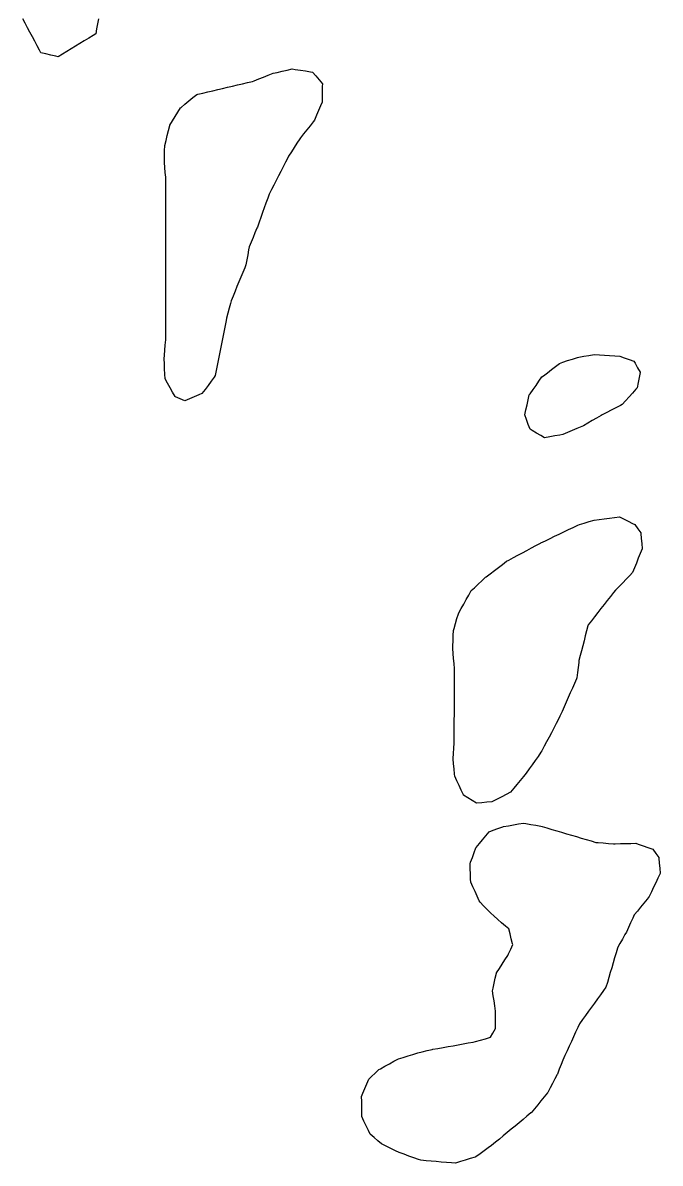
# Model space of a CAD drawing. Header units: millimetres. Extents: x 0 to 2762, y 6 to 2482.
# Drawn here: x 677.5 to 802.1, y 480.8 to 703.8 of the extents above; entities that cross this region are included whole.
import ezdxf

# ---------------------------------------------------------------- set-up
doc = ezdxf.new("R2010")
doc.units = ezdxf.units.MM
for name, color, linetype in [('ALL_HOLES', 1, 'Continuous'), ('ALL_ISLANDS', 7, 'Continuous'), ('OUTLINE_ISLAND_01', 7, 'Continuous'), ('OUTLINE_ISLAND_01_HOLE_14', 1, 'Continuous'), ('OUTLINE_ISLAND_01_HOLE_16', 1, 'Continuous'), ('OUTLINE_ISLAND_01_HOLE_18', 1, 'Continuous'), ('OUTLINE_ISLAND_01_HOLE_22', 1, 'Continuous')]:
    doc.layers.add(name, color=color, linetype=linetype)

msp = doc.modelspace()

# ---------------------------------------------------------------- linework, layer by layer
at = {"layer": 'ALL_HOLES'}
for points in [[(734.19, 694.2135), (734.8206, 693.4374), (735.4512, 692.6613), (736.0818, 691.8851), (736.0754, 691.348), (736.0635, 690.348), (736.0516, 689.3481), (736.0398, 688.3482), (735.7255, 687.5925), (735.3416, 686.6691), (734.9577, 685.7457), (734.5737, 684.8224), (734.3001, 684.4805), (733.6751, 683.6998), (733.0502, 682.9192), (732.4252, 682.1385), (731.8003, 681.3578), (731.6623, 681.1438), (731.1204, 680.3033), (730.5785, 679.4628), (730.0366, 678.6224), (729.4947, 677.7819), (729.3286, 677.4563), (728.8742, 676.5656), (728.4197, 675.6748), (727.9653, 674.784), (727.5108, 673.8933), (727.0564, 673.0025), (726.6019, 672.1117), (726.1475, 671.2209), (725.693, 670.3302), (725.406, 669.5331), (725.0673, 668.5922), (724.7285, 667.6514), (724.3898, 666.7105), (724.051, 665.7696), (723.7123, 664.8287), (723.3735, 663.8879), (723.2949, 663.6991), (722.9104, 662.776), (722.5258, 661.8529), (722.1413, 660.9298), (721.7568, 660.0067), (721.6606, 659.4424), (721.4926, 658.4566), (721.3246, 657.4709), (721.1566, 656.4851), (720.9292, 655.9365), (720.5461, 655.0128), (720.163, 654.0891), (719.78, 653.1654), (719.3969, 652.2417), (719.0138, 651.3179), (718.6308, 650.3942), (718.2477, 649.4705), (718.1172, 648.9639), (717.8676, 647.9955), (717.6181, 647.0272), (717.3685, 646.0588), (717.2862, 645.6412), (717.0929, 644.6601), (716.8996, 643.6789), (716.7063, 642.6978), (716.513, 641.7167), (716.3197, 640.7355), (716.1264, 639.7544), (715.933, 638.7732), (715.7397, 637.7921), (715.5464, 636.811), (715.3531, 635.8298), (715.1598, 634.8487), (714.9287, 634.5364), (714.3338, 633.7325), (713.7389, 632.9287), (713.1441, 632.1249), (712.5492, 631.3211), (711.9308, 631.0582), (711.0105, 630.667), (710.0902, 630.2758), (709.1699, 629.8847), (708.2601, 630.2806), (707.3432, 630.6796), (707.3166, 630.726), (706.8197, 631.5938), (706.3228, 632.4616), (705.8259, 633.3293), (705.3289, 634.1971), (705.2853, 635.1366), (705.2389, 636.1355), (705.1925, 637.1345), (705.1461, 638.1334), (705.2032, 638.8161), (705.2865, 639.8126), (705.3698, 640.8091), (705.4532, 641.8056), (705.4536, 642.6353), (705.454, 643.6353), (705.4544, 644.6353), (705.4549, 645.6353), (705.4553, 646.6353), (705.4558, 647.6353), (705.4562, 648.6353), (705.4567, 649.6353), (705.4571, 650.6353), (705.4576, 651.6353), (705.458, 652.6353), (705.4584, 653.6353), (705.4589, 654.6353), (705.4593, 655.6353), (705.4598, 656.6353), (705.4602, 657.6353), (705.4607, 658.6353), (705.4611, 659.6353), (705.4616, 660.6353), (705.462, 661.6353), (705.4624, 662.6353), (705.4629, 663.6353), (705.4633, 664.6353), (705.4638, 665.6353), (705.4642, 666.6353), (705.4647, 667.6353), (705.4651, 668.6353), (705.4656, 669.6353), (705.466, 670.6353), (705.4664, 671.6353), (705.4669, 672.6353), (705.4673, 673.6353), (705.3827, 674.5455), (705.2902, 675.5412), (705.1976, 676.5369), (705.2045, 676.8219), (705.2285, 677.8216), (705.2525, 678.8213), (705.2765, 679.821), (705.2873, 679.8645), (705.5287, 680.8349), (705.7701, 681.8053), (706.0116, 682.7757), (706.253, 683.7462), (706.2942, 683.8143), (706.812, 684.6698), (707.3298, 685.5253), (707.8476, 686.3808), (708.3654, 687.2363), (708.4498, 687.3052), (709.225, 687.9369), (710.0002, 688.5687), (710.7753, 689.2004), (711.5505, 689.8322), (711.7258, 689.8731), (712.6995, 690.1008), (713.6732, 690.3285), (714.647, 690.5562), (715.6207, 690.7839), (716.5944, 691.0116), (717.5682, 691.2393), (718.5419, 691.467), (719.5156, 691.6947), (720.4894, 691.9224), (721.4631, 692.1501), (722.4368, 692.3778), (722.7294, 692.4941), (723.6586, 692.8636), (724.5879, 693.233), (725.5171, 693.6025), (726.4464, 693.9719), (727.2276, 694.1482), (728.2031, 694.3683), (729.1786, 694.5884), (730.1541, 694.8085), (730.7979, 694.7136), (731.7873, 694.5677), (732.7766, 694.4219), (733.7659, 694.276)], [(776.686, 624.3386), (776.3532, 625.2816), (776.0204, 626.2246), (775.6875, 627.1676), (775.8953, 628.117), (776.1092, 629.0938), (776.323, 630.0707), (776.5368, 631.0476), (776.7104, 631.2949), (777.285, 632.1134), (777.8595, 632.9319), (778.4341, 633.7504), (779.0086, 634.5688), (779.2976, 634.7917), (780.0896, 635.4022), (780.8815, 636.0128), (781.6735, 636.6234), (782.4654, 637.234), (783.0935, 637.4441), (784.0419, 637.7614), (784.9902, 638.0787), (785.9385, 638.3959), (786.2406, 638.4482), (787.226, 638.6186), (788.2114, 638.7891), (789.1967, 638.9595), (789.2561, 638.9556), (790.2539, 638.8887), (791.2517, 638.8218), (792.2494, 638.7549), (793.2472, 638.688), (794.2449, 638.6212), (795.1122, 638.3079), (796.0527, 637.9681), (796.9932, 637.6283), (797.22, 637.244), (797.7281, 636.3827), (798.2363, 635.5214), (798.2153, 635.4161), (798.0199, 634.4354), (797.8244, 633.4547), (797.629, 632.474), (797.3573, 632.1644), (796.6978, 631.4127), (796.0383, 630.6611), (795.3787, 629.9094), (794.7192, 629.1577), (794.3626, 628.9793), (793.4683, 628.5318), (792.574, 628.0843), (791.6797, 627.6369), (790.7854, 627.1894), (790.5627, 627.0557), (789.7053, 626.541), (788.8479, 626.0263), (787.9906, 625.5116), (787.1332, 624.9969), (786.7883, 624.8532), (785.8653, 624.4685), (784.9422, 624.0837), (784.0192, 623.699), (783.0962, 623.3143), (782.499, 623.2091), (781.5141, 623.0358), (780.5292, 622.8624), (779.5444, 622.689), (778.8286, 623.1021), (777.9625, 623.602), (777.0963, 624.1018)], [(797.1781, 605.6941), (797.7594, 604.8804), (798.3406, 604.0667), (798.35, 603.9569), (798.4352, 602.9605), (798.5204, 601.9642), (798.6057, 600.9678), (798.6013, 600.9568), (798.2312, 600.0278), (797.861, 599.0988), (797.4909, 598.1699), (797.1208, 597.2409), (796.7507, 596.3119), (796.1986, 595.7421), (795.5028, 595.024), (794.8069, 594.3058), (794.111, 593.5876), (793.4152, 592.8694), (793.0335, 592.3879), (792.4123, 591.6042), (791.7911, 590.8205), (791.1699, 590.0369), (790.5488, 589.2532), (789.9276, 588.4695), (789.3064, 587.6858), (788.6853, 586.9022), (788.0641, 586.1185), (787.9993, 585.8675), (787.7492, 584.8993), (787.4992, 583.9311), (787.2491, 582.9628), (786.9991, 581.9946), (786.749, 581.0264), (786.499, 580.0581), (786.2489, 579.0899), (786.2047, 578.7191), (786.0864, 577.7262), (785.9681, 576.7332), (785.8498, 575.7402), (785.765, 575.5479), (785.3619, 574.6327), (784.9588, 573.7176), (784.5557, 572.8024), (784.1526, 571.8873), (783.7496, 570.9721), (783.3465, 570.0569), (782.9434, 569.1418), (782.5403, 568.2266), (782.2429, 567.6549), (781.7814, 566.7677), (781.32, 565.8806), (780.8585, 564.9934), (780.3971, 564.1062), (779.9356, 563.2191), (779.4742, 562.3319), (779.0128, 561.4447), (778.8242, 561.1791), (778.2454, 560.3636), (777.6666, 559.5481), (777.0878, 558.7327), (776.509, 557.9172), (775.9302, 557.1017), (775.3903, 556.4391), (774.7586, 555.6638), (774.1269, 554.8886), (773.4953, 554.1134), (772.8636, 553.3381), (772.0361, 552.9022), (771.1514, 552.4361), (770.2666, 551.97), (769.3819, 551.5039), (769.2397, 551.4901), (768.2444, 551.3936), (767.2491, 551.297), (766.2538, 551.2004), (766.2489, 551.2034), (765.4008, 551.7333), (764.5527, 552.2632), (763.7047, 552.7931), (763.6766, 552.8528), (763.2515, 553.758), (762.8264, 554.6631), (762.4013, 555.5683), (761.9762, 556.4734), (761.9357, 556.9083), (761.8429, 557.904), (761.7502, 558.8996), (761.6574, 559.8953), (761.6599, 559.9399), (761.715, 560.9384), (761.7702, 561.9369), (761.8253, 562.9354), (761.8805, 563.9338), (761.8814, 564.4931), (761.8831, 565.4931), (761.8847, 566.4931), (761.8864, 567.4931), (761.8881, 568.4931), (761.8897, 569.4931), (761.8914, 570.4931), (761.8931, 571.4931), (761.8948, 572.4931), (761.8964, 573.4931), (761.8981, 574.4931), (761.8998, 575.4931), (761.9014, 576.4931), (761.9031, 577.4931), (761.9024, 577.5029), (761.8286, 578.5002), (761.7548, 579.4975), (761.681, 580.4948), (761.6072, 581.492), (761.6226, 581.9718), (761.6546, 582.9713), (761.6866, 583.9708), (761.7186, 584.9703), (761.8395, 585.3851), (762.1195, 586.3452), (762.3994, 587.3052), (762.6793, 588.2652), (762.7601, 588.411), (763.2449, 589.2856), (763.7297, 590.1602), (764.2145, 591.0349), (764.6993, 591.9095), (765.1841, 592.7841), (765.7982, 593.3497), (766.5337, 594.0272), (767.2693, 594.7046), (768.0048, 595.3821), (768.131, 595.4786), (768.9256, 596.0858), (769.7201, 596.693), (770.5146, 597.3002), (771.3092, 597.9074), (772.1037, 598.5146), (772.5601, 598.7594), (773.4414, 599.2319), (774.3227, 599.7045), (775.204, 600.177), (776.0853, 600.6496), (776.9666, 601.1221), (777.8479, 601.5947), (778.7292, 602.0672), (778.7998, 602.1013), (779.7005, 602.5357), (780.6012, 602.9702), (781.5019, 603.4047), (782.4025, 603.8392), (783.3032, 604.2736), (784.2039, 604.7081), (785.1046, 605.1426), (786.0053, 605.5771), (786.3335, 605.6801), (787.2876, 605.9796), (788.2417, 606.2792), (789.1957, 606.5787), (789.2232, 606.582), (790.2158, 606.7035), (791.2084, 606.8249), (792.201, 606.9463), (793.1936, 607.0677), (794.1862, 607.1892), (794.9578, 606.8036), (795.8523, 606.3566), (796.7468, 605.9096)], [(800.7055, 542.2021), (801.2867, 541.3883), (801.868, 540.5746), (801.8773, 540.4649), (801.9626, 539.4685), (802.0478, 538.4721), (802.133, 537.4758), (802.128, 537.4651), (801.7043, 536.5593), (801.2807, 535.6535), (800.857, 534.7476), (800.4334, 533.8418), (800.0097, 532.936), (799.5896, 532.4272), (798.9528, 531.6561), (798.316, 530.8851), (797.6792, 530.114), (797.0424, 529.343), (796.759, 528.7188), (796.3455, 527.8083), (795.932, 526.8978), (795.5185, 525.9873), (795.2525, 525.5114), (794.7644, 524.6385), (794.2764, 523.7657), (793.7884, 522.8929), (793.7801, 522.8645), (793.4982, 521.905), (793.2164, 520.9456), (792.9345, 519.9861), (792.6527, 519.0267), (792.3708, 518.0672), (792.089, 517.1077), (791.8071, 516.1483), (791.5253, 515.1888), (791.0588, 514.5463), (790.4713, 513.7371), (789.8838, 512.9278), (789.2963, 512.1186), (788.7088, 511.3094), (788.1213, 510.5001), (787.5338, 509.6909), (786.9463, 508.8817), (786.3588, 508.0725), (786.0127, 507.3159), (785.5966, 506.4066), (785.1805, 505.4972), (784.7645, 504.5879), (784.3484, 503.6786), (783.9323, 502.7692), (783.5163, 501.8599), (783.1002, 500.9506), (782.77, 500.0871), (782.4128, 499.1531), (782.0556, 498.219), (782.0206, 498.1534), (781.5494, 497.2714), (781.0782, 496.3894), (780.607, 495.5073), (780.1358, 494.6253), (780.0758, 494.5515), (779.4454, 493.7752), (778.8149, 492.999), (778.1845, 492.2227), (777.5541, 491.4465), (776.9237, 490.6702), (776.8543, 490.6128), (776.0836, 489.9756), (775.3129, 489.3384), (774.5422, 488.7011), (773.7716, 488.0639), (773.0009, 487.4267), (772.2302, 486.7894), (771.4595, 486.1522), (770.6889, 485.515), (769.9182, 484.8778), (769.1475, 484.2405), (768.534, 483.7988), (767.7225, 483.2145), (766.911, 482.6302), (766.0994, 482.0459), (765.9299, 481.9925), (764.976, 481.6923), (764.0221, 481.3921), (763.0683, 481.0919), (762.1144, 480.7916), (761.3369, 480.8565), (760.3403, 480.9396), (759.3438, 481.0227), (758.3473, 481.1058), (757.3507, 481.1889), (756.3542, 481.2721), (755.3576, 481.3552), (754.8953, 481.5196), (753.9531, 481.8546), (753.0109, 482.1896), (752.0687, 482.5245), (751.1265, 482.8595), (750.3629, 483.2369), (749.4664, 483.68), (748.5699, 484.1231), (747.6734, 484.5662), (746.9506, 485.1807), (746.1887, 485.8284), (745.4269, 486.4761), (745.0818, 487.1999), (744.6515, 488.1026), (744.2212, 489.0053), (743.7909, 489.9079), (743.785, 490.846), (743.7787, 491.8459), (743.7724, 492.8459), (743.7662, 493.8459), (744.0255, 494.4775), (744.4054, 495.4026), (744.7852, 496.3276), (745.1651, 497.2527), (745.6842, 497.7345), (746.4172, 498.4148), (747.1501, 499.0951), (747.4554, 499.264), (748.3304, 499.7481), (749.2054, 500.2322), (750.0804, 500.7163), (750.9554, 501.2004), (751.8772, 501.4828), (752.8334, 501.7757), (753.7895, 502.0686), (754.7457, 502.3615), (755.6118, 502.5695), (756.5842, 502.8029), (757.5566, 503.0363), (757.7099, 503.064), (758.6941, 503.2414), (759.6782, 503.4188), (760.6623, 503.5962), (761.6465, 503.7736), (762.6306, 503.951), (763.6147, 504.1284), (764.5989, 504.3058), (765.583, 504.4832), (766.0366, 504.6087), (767.0005, 504.8752), (767.9643, 505.1418), (768.9281, 505.4083), (769.4152, 506.2443), (769.9186, 507.1084), (769.9214, 507.3443), (769.9335, 508.3442), (769.9457, 509.3441), (769.9578, 510.3441), (769.9273, 510.558), (769.7862, 511.548), (769.645, 512.538), (769.5039, 513.528), (769.3628, 514.518), (769.4734, 515.0281), (769.6854, 516.0054), (769.8973, 516.9827), (770.1092, 517.96), (770.1554, 518.031), (770.7002, 518.8696), (771.245, 519.7081), (771.7898, 520.5467), (772.3346, 521.3852), (772.501, 521.7627), (772.9044, 522.6777), (773.3078, 523.5927), (773.2775, 523.7094), (773.0257, 524.6772), (772.774, 525.645), (772.5222, 526.6128), (771.8734, 527.1761), (771.1183, 527.8317), (770.3632, 528.4873), (769.6081, 529.1429), (769.0347, 529.7127), (768.3255, 530.4177), (767.6163, 531.1227), (766.907, 531.8276), (766.7651, 532.1381), (766.3492, 533.0475), (765.9334, 533.957), (765.5175, 534.8664), (765.1017, 535.7758), (765.0779, 536.3582), (765.037, 537.3574), (764.9962, 538.3565), (764.9553, 539.3557), (765.0719, 539.6716), (765.4182, 540.6097), (765.7644, 541.5478), (766.1107, 542.486), (766.1421, 542.524), (766.7792, 543.2948), (767.4163, 544.0656), (768.0534, 544.8364), (768.6905, 545.6072), (769.4783, 545.9027), (770.4146, 546.2539), (771.3509, 546.6051), (771.4944, 546.6299), (772.4799, 546.7998), (773.4654, 546.9697), (774.4508, 547.1396), (775.4363, 547.3095), (775.8434, 547.2361), (776.8275, 547.0586), (777.8116, 546.8812), (778.7958, 546.7037), (779.0282, 546.6355), (779.9877, 546.3537), (780.9472, 546.072), (781.9067, 545.7903), (782.8662, 545.5086), (783.8257, 545.2269), (784.7852, 544.9452), (785.7447, 544.6635), (786.7042, 544.3817), (787.6637, 544.1), (788.6232, 543.8183), (789.5827, 543.5366), (790.0178, 543.5017), (791.0146, 543.4216), (792.0114, 543.3415), (793.0082, 543.2615), (793.3633, 543.27), (794.363, 543.294), (795.3627, 543.3181), (796.3625, 543.3421), (797.3622, 543.3661), (797.8457, 543.1978), (798.7901, 542.869), (799.7345, 542.5401), (800.6789, 542.2113)]]:
    msp.add_lwpolyline(points, close=True, dxfattribs=at)
at = {"layer": 'ALL_ISLANDS'}
msp.add_lwpolyline([(692.3306, 704.6054), (692.1432, 703.6231), (691.9558, 702.6408), (691.7684, 701.6586), (691.254, 701.3448), (690.4002, 700.8241), (689.5465, 700.3035), (688.6927, 699.7828), (687.839, 699.2621), (686.9852, 698.7415), (686.1315, 698.2208), (685.2777, 697.7001), (684.424, 697.1794), (683.971, 697.2859), (682.9976, 697.5149), (682.0241, 697.7438), (681.0507, 697.9727), (680.7958, 698.4547), (680.3283, 699.3387), (679.8608, 700.2227), (679.3933, 701.1067), (678.9258, 701.9907), (678.4583, 702.8747), (677.9908, 703.7587), (677.5233, 704.6427)], dxfattribs=at)
at = {"layer": 'OUTLINE_ISLAND_01'}
msp.add_lwpolyline([(692.3306, 704.6054), (692.1432, 703.6231), (691.9558, 702.6408), (691.7684, 701.6586), (691.254, 701.3448), (690.4002, 700.8241), (689.5465, 700.3035), (688.6927, 699.7828), (687.839, 699.2621), (686.9852, 698.7415), (686.1315, 698.2208), (685.2777, 697.7001), (684.424, 697.1794), (683.971, 697.2859), (682.9976, 697.5149), (682.0241, 697.7438), (681.0507, 697.9727), (680.7958, 698.4547), (680.3283, 699.3387), (679.8608, 700.2227), (679.3933, 701.1067), (678.9258, 701.9907), (678.4583, 702.8747), (677.9908, 703.7587), (677.5233, 704.6427)], dxfattribs=at)
at = {"layer": 'OUTLINE_ISLAND_01_HOLE_14'}
msp.add_lwpolyline([(800.7055, 542.2021), (801.2867, 541.3883), (801.868, 540.5746), (801.8773, 540.4649), (801.9626, 539.4685), (802.0478, 538.4721), (802.133, 537.4758), (802.128, 537.4651), (801.7043, 536.5593), (801.2807, 535.6535), (800.857, 534.7476), (800.4334, 533.8418), (800.0097, 532.936), (799.5896, 532.4272), (798.9528, 531.6561), (798.316, 530.8851), (797.6792, 530.114), (797.0424, 529.343), (796.759, 528.7188), (796.3455, 527.8083), (795.932, 526.8978), (795.5185, 525.9873), (795.2525, 525.5114), (794.7644, 524.6385), (794.2764, 523.7657), (793.7884, 522.8929), (793.7801, 522.8645), (793.4982, 521.905), (793.2164, 520.9456), (792.9345, 519.9861), (792.6527, 519.0267), (792.3708, 518.0672), (792.089, 517.1077), (791.8071, 516.1483), (791.5253, 515.1888), (791.0588, 514.5463), (790.4713, 513.7371), (789.8838, 512.9278), (789.2963, 512.1186), (788.7088, 511.3094), (788.1213, 510.5001), (787.5338, 509.6909), (786.9463, 508.8817), (786.3588, 508.0725), (786.0127, 507.3159), (785.5966, 506.4066), (785.1805, 505.4972), (784.7645, 504.5879), (784.3484, 503.6786), (783.9323, 502.7692), (783.5163, 501.8599), (783.1002, 500.9506), (782.77, 500.0871), (782.4128, 499.1531), (782.0556, 498.219), (782.0206, 498.1534), (781.5494, 497.2714), (781.0782, 496.3894), (780.607, 495.5073), (780.1358, 494.6253), (780.0758, 494.5515), (779.4454, 493.7752), (778.8149, 492.999), (778.1845, 492.2227), (777.5541, 491.4465), (776.9237, 490.6702), (776.8543, 490.6128), (776.0836, 489.9756), (775.3129, 489.3384), (774.5422, 488.7011), (773.7716, 488.0639), (773.0009, 487.4267), (772.2302, 486.7894), (771.4595, 486.1522), (770.6889, 485.515), (769.9182, 484.8778), (769.1475, 484.2405), (768.534, 483.7988), (767.7225, 483.2145), (766.911, 482.6302), (766.0994, 482.0459), (765.9299, 481.9925), (764.976, 481.6923), (764.0221, 481.3921), (763.0683, 481.0919), (762.1144, 480.7916), (761.3369, 480.8565), (760.3403, 480.9396), (759.3438, 481.0227), (758.3473, 481.1058), (757.3507, 481.1889), (756.3542, 481.2721), (755.3576, 481.3552), (754.8953, 481.5196), (753.9531, 481.8546), (753.0109, 482.1896), (752.0687, 482.5245), (751.1265, 482.8595), (750.3629, 483.2369), (749.4664, 483.68), (748.5699, 484.1231), (747.6734, 484.5662), (746.9506, 485.1807), (746.1887, 485.8284), (745.4269, 486.4761), (745.0818, 487.1999), (744.6515, 488.1026), (744.2212, 489.0053), (743.7909, 489.9079), (743.785, 490.846), (743.7787, 491.8459), (743.7724, 492.8459), (743.7662, 493.8459), (744.0255, 494.4775), (744.4054, 495.4026), (744.7852, 496.3276), (745.1651, 497.2527), (745.6842, 497.7345), (746.4172, 498.4148), (747.1501, 499.0951), (747.4554, 499.264), (748.3304, 499.7481), (749.2054, 500.2322), (750.0804, 500.7163), (750.9554, 501.2004), (751.8772, 501.4828), (752.8334, 501.7757), (753.7895, 502.0686), (754.7457, 502.3615), (755.6118, 502.5695), (756.5842, 502.8029), (757.5566, 503.0363), (757.7099, 503.064), (758.6941, 503.2414), (759.6782, 503.4188), (760.6623, 503.5962), (761.6465, 503.7736), (762.6306, 503.951), (763.6147, 504.1284), (764.5989, 504.3058), (765.583, 504.4832), (766.0366, 504.6087), (767.0005, 504.8752), (767.9643, 505.1418), (768.9281, 505.4083), (769.4152, 506.2443), (769.9186, 507.1084), (769.9214, 507.3443), (769.9335, 508.3442), (769.9457, 509.3441), (769.9578, 510.3441), (769.9273, 510.558), (769.7862, 511.548), (769.645, 512.538), (769.5039, 513.528), (769.3628, 514.518), (769.4734, 515.0281), (769.6854, 516.0054), (769.8973, 516.9827), (770.1092, 517.96), (770.1554, 518.031), (770.7002, 518.8696), (771.245, 519.7081), (771.7898, 520.5467), (772.3346, 521.3852), (772.501, 521.7627), (772.9044, 522.6777), (773.3078, 523.5927), (773.2775, 523.7094), (773.0257, 524.6772), (772.774, 525.645), (772.5222, 526.6128), (771.8734, 527.1761), (771.1183, 527.8317), (770.3632, 528.4873), (769.6081, 529.1429), (769.0347, 529.7127), (768.3255, 530.4177), (767.6163, 531.1227), (766.907, 531.8276), (766.7651, 532.1381), (766.3492, 533.0475), (765.9334, 533.957), (765.5175, 534.8664), (765.1017, 535.7758), (765.0779, 536.3582), (765.037, 537.3574), (764.9962, 538.3565), (764.9553, 539.3557), (765.0719, 539.6716), (765.4182, 540.6097), (765.7644, 541.5478), (766.1107, 542.486), (766.1421, 542.524), (766.7792, 543.2948), (767.4163, 544.0656), (768.0534, 544.8364), (768.6905, 545.6072), (769.4783, 545.9027), (770.4146, 546.2539), (771.3509, 546.6051), (771.4944, 546.6299), (772.4799, 546.7998), (773.4654, 546.9697), (774.4508, 547.1396), (775.4363, 547.3095), (775.8434, 547.2361), (776.8275, 547.0586), (777.8116, 546.8812), (778.7958, 546.7037), (779.0282, 546.6355), (779.9877, 546.3537), (780.9472, 546.072), (781.9067, 545.7903), (782.8662, 545.5086), (783.8257, 545.2269), (784.7852, 544.9452), (785.7447, 544.6635), (786.7042, 544.3817), (787.6637, 544.1), (788.6232, 543.8183), (789.5827, 543.5366), (790.0178, 543.5017), (791.0146, 543.4216), (792.0114, 543.3415), (793.0082, 543.2615), (793.3633, 543.27), (794.363, 543.294), (795.3627, 543.3181), (796.3625, 543.3421), (797.3622, 543.3661), (797.8457, 543.1978), (798.7901, 542.869), (799.7345, 542.5401), (800.6789, 542.2113)], close=True, dxfattribs=at)
at = {"layer": 'OUTLINE_ISLAND_01_HOLE_16'}
msp.add_lwpolyline([(797.1781, 605.6941), (797.7594, 604.8804), (798.3406, 604.0667), (798.35, 603.9569), (798.4352, 602.9605), (798.5204, 601.9642), (798.6057, 600.9678), (798.6013, 600.9568), (798.2312, 600.0278), (797.861, 599.0988), (797.4909, 598.1699), (797.1208, 597.2409), (796.7507, 596.3119), (796.1986, 595.7421), (795.5028, 595.024), (794.8069, 594.3058), (794.111, 593.5876), (793.4152, 592.8694), (793.0335, 592.3879), (792.4123, 591.6042), (791.7911, 590.8205), (791.1699, 590.0369), (790.5488, 589.2532), (789.9276, 588.4695), (789.3064, 587.6858), (788.6853, 586.9022), (788.0641, 586.1185), (787.9993, 585.8675), (787.7492, 584.8993), (787.4992, 583.9311), (787.2491, 582.9628), (786.9991, 581.9946), (786.749, 581.0264), (786.499, 580.0581), (786.2489, 579.0899), (786.2047, 578.7191), (786.0864, 577.7262), (785.9681, 576.7332), (785.8498, 575.7402), (785.765, 575.5479), (785.3619, 574.6327), (784.9588, 573.7176), (784.5557, 572.8024), (784.1526, 571.8873), (783.7496, 570.9721), (783.3465, 570.0569), (782.9434, 569.1418), (782.5403, 568.2266), (782.2429, 567.6549), (781.7814, 566.7677), (781.32, 565.8806), (780.8585, 564.9934), (780.3971, 564.1062), (779.9356, 563.2191), (779.4742, 562.3319), (779.0128, 561.4447), (778.8242, 561.1791), (778.2454, 560.3636), (777.6666, 559.5481), (777.0878, 558.7327), (776.509, 557.9172), (775.9302, 557.1017), (775.3903, 556.4391), (774.7586, 555.6638), (774.1269, 554.8886), (773.4953, 554.1134), (772.8636, 553.3381), (772.0361, 552.9022), (771.1514, 552.4361), (770.2666, 551.97), (769.3819, 551.5039), (769.2397, 551.4901), (768.2444, 551.3936), (767.2491, 551.297), (766.2538, 551.2004), (766.2489, 551.2034), (765.4008, 551.7333), (764.5527, 552.2632), (763.7047, 552.7931), (763.6766, 552.8528), (763.2515, 553.758), (762.8264, 554.6631), (762.4013, 555.5683), (761.9762, 556.4734), (761.9357, 556.9083), (761.8429, 557.904), (761.7502, 558.8996), (761.6574, 559.8953), (761.6599, 559.9399), (761.715, 560.9384), (761.7702, 561.9369), (761.8253, 562.9354), (761.8805, 563.9338), (761.8814, 564.4931), (761.8831, 565.4931), (761.8847, 566.4931), (761.8864, 567.4931), (761.8881, 568.4931), (761.8897, 569.4931), (761.8914, 570.4931), (761.8931, 571.4931), (761.8948, 572.4931), (761.8964, 573.4931), (761.8981, 574.4931), (761.8998, 575.4931), (761.9014, 576.4931), (761.9031, 577.4931), (761.9024, 577.5029), (761.8286, 578.5002), (761.7548, 579.4975), (761.681, 580.4948), (761.6072, 581.492), (761.6226, 581.9718), (761.6546, 582.9713), (761.6866, 583.9708), (761.7186, 584.9703), (761.8395, 585.3851), (762.1195, 586.3452), (762.3994, 587.3052), (762.6793, 588.2652), (762.7601, 588.411), (763.2449, 589.2856), (763.7297, 590.1602), (764.2145, 591.0349), (764.6993, 591.9095), (765.1841, 592.7841), (765.7982, 593.3497), (766.5337, 594.0272), (767.2693, 594.7046), (768.0048, 595.3821), (768.131, 595.4786), (768.9256, 596.0858), (769.7201, 596.693), (770.5146, 597.3002), (771.3092, 597.9074), (772.1037, 598.5146), (772.5601, 598.7594), (773.4414, 599.2319), (774.3227, 599.7045), (775.204, 600.177), (776.0853, 600.6496), (776.9666, 601.1221), (777.8479, 601.5947), (778.7292, 602.0672), (778.7998, 602.1013), (779.7005, 602.5357), (780.6012, 602.9702), (781.5019, 603.4047), (782.4025, 603.8392), (783.3032, 604.2736), (784.2039, 604.7081), (785.1046, 605.1426), (786.0053, 605.5771), (786.3335, 605.6801), (787.2876, 605.9796), (788.2417, 606.2792), (789.1957, 606.5787), (789.2232, 606.582), (790.2158, 606.7035), (791.2084, 606.8249), (792.201, 606.9463), (793.1936, 607.0677), (794.1862, 607.1892), (794.9578, 606.8036), (795.8523, 606.3566), (796.7468, 605.9096)], close=True, dxfattribs=at)
at = {"layer": 'OUTLINE_ISLAND_01_HOLE_18'}
msp.add_lwpolyline([(776.686, 624.3386), (776.3532, 625.2816), (776.0204, 626.2246), (775.6875, 627.1676), (775.8953, 628.117), (776.1092, 629.0938), (776.323, 630.0707), (776.5368, 631.0476), (776.7104, 631.2949), (777.285, 632.1134), (777.8595, 632.9319), (778.4341, 633.7504), (779.0086, 634.5688), (779.2976, 634.7917), (780.0896, 635.4022), (780.8815, 636.0128), (781.6735, 636.6234), (782.4654, 637.234), (783.0935, 637.4441), (784.0419, 637.7614), (784.9902, 638.0787), (785.9385, 638.3959), (786.2406, 638.4482), (787.226, 638.6186), (788.2114, 638.7891), (789.1967, 638.9595), (789.2561, 638.9556), (790.2539, 638.8887), (791.2517, 638.8218), (792.2494, 638.7549), (793.2472, 638.688), (794.2449, 638.6212), (795.1122, 638.3079), (796.0527, 637.9681), (796.9932, 637.6283), (797.22, 637.244), (797.7281, 636.3827), (798.2363, 635.5214), (798.2153, 635.4161), (798.0199, 634.4354), (797.8244, 633.4547), (797.629, 632.474), (797.3573, 632.1644), (796.6978, 631.4127), (796.0383, 630.6611), (795.3787, 629.9094), (794.7192, 629.1577), (794.3626, 628.9793), (793.4683, 628.5318), (792.574, 628.0843), (791.6797, 627.6369), (790.7854, 627.1894), (790.5627, 627.0557), (789.7053, 626.541), (788.8479, 626.0263), (787.9906, 625.5116), (787.1332, 624.9969), (786.7883, 624.8532), (785.8653, 624.4685), (784.9422, 624.0837), (784.0192, 623.699), (783.0962, 623.3143), (782.499, 623.2091), (781.5141, 623.0358), (780.5292, 622.8624), (779.5444, 622.689), (778.8286, 623.1021), (777.9625, 623.602), (777.0963, 624.1018)], close=True, dxfattribs=at)
at = {"layer": 'OUTLINE_ISLAND_01_HOLE_22'}
msp.add_lwpolyline([(734.19, 694.2135), (734.8206, 693.4374), (735.4512, 692.6613), (736.0818, 691.8851), (736.0754, 691.348), (736.0635, 690.348), (736.0516, 689.3481), (736.0398, 688.3482), (735.7255, 687.5925), (735.3416, 686.6691), (734.9577, 685.7457), (734.5737, 684.8224), (734.3001, 684.4805), (733.6751, 683.6998), (733.0502, 682.9192), (732.4252, 682.1385), (731.8003, 681.3578), (731.6623, 681.1438), (731.1204, 680.3033), (730.5785, 679.4628), (730.0366, 678.6224), (729.4947, 677.7819), (729.3286, 677.4563), (728.8742, 676.5656), (728.4197, 675.6748), (727.9653, 674.784), (727.5108, 673.8933), (727.0564, 673.0025), (726.6019, 672.1117), (726.1475, 671.2209), (725.693, 670.3302), (725.406, 669.5331), (725.0673, 668.5922), (724.7285, 667.6514), (724.3898, 666.7105), (724.051, 665.7696), (723.7123, 664.8287), (723.3735, 663.8879), (723.2949, 663.6991), (722.9104, 662.776), (722.5258, 661.8529), (722.1413, 660.9298), (721.7568, 660.0067), (721.6606, 659.4424), (721.4926, 658.4566), (721.3246, 657.4709), (721.1566, 656.4851), (720.9292, 655.9365), (720.5461, 655.0128), (720.163, 654.0891), (719.78, 653.1654), (719.3969, 652.2417), (719.0138, 651.3179), (718.6308, 650.3942), (718.2477, 649.4705), (718.1172, 648.9639), (717.8676, 647.9955), (717.6181, 647.0272), (717.3685, 646.0588), (717.2862, 645.6412), (717.0929, 644.6601), (716.8996, 643.6789), (716.7063, 642.6978), (716.513, 641.7167), (716.3197, 640.7355), (716.1264, 639.7544), (715.933, 638.7732), (715.7397, 637.7921), (715.5464, 636.811), (715.3531, 635.8298), (715.1598, 634.8487), (714.9287, 634.5364), (714.3338, 633.7325), (713.7389, 632.9287), (713.1441, 632.1249), (712.5492, 631.3211), (711.9308, 631.0582), (711.0105, 630.667), (710.0902, 630.2758), (709.1699, 629.8847), (708.2601, 630.2806), (707.3432, 630.6796), (707.3166, 630.726), (706.8197, 631.5938), (706.3228, 632.4616), (705.8259, 633.3293), (705.3289, 634.1971), (705.2853, 635.1366), (705.2389, 636.1355), (705.1925, 637.1345), (705.1461, 638.1334), (705.2032, 638.8161), (705.2865, 639.8126), (705.3698, 640.8091), (705.4532, 641.8056), (705.4536, 642.6353), (705.454, 643.6353), (705.4544, 644.6353), (705.4549, 645.6353), (705.4553, 646.6353), (705.4558, 647.6353), (705.4562, 648.6353), (705.4567, 649.6353), (705.4571, 650.6353), (705.4576, 651.6353), (705.458, 652.6353), (705.4584, 653.6353), (705.4589, 654.6353), (705.4593, 655.6353), (705.4598, 656.6353), (705.4602, 657.6353), (705.4607, 658.6353), (705.4611, 659.6353), (705.4616, 660.6353), (705.462, 661.6353), (705.4624, 662.6353), (705.4629, 663.6353), (705.4633, 664.6353), (705.4638, 665.6353), (705.4642, 666.6353), (705.4647, 667.6353), (705.4651, 668.6353), (705.4656, 669.6353), (705.466, 670.6353), (705.4664, 671.6353), (705.4669, 672.6353), (705.4673, 673.6353), (705.3827, 674.5455), (705.2902, 675.5412), (705.1976, 676.5369), (705.2045, 676.8219), (705.2285, 677.8216), (705.2525, 678.8213), (705.2765, 679.821), (705.2873, 679.8645), (705.5287, 680.8349), (705.7701, 681.8053), (706.0116, 682.7757), (706.253, 683.7462), (706.2942, 683.8143), (706.812, 684.6698), (707.3298, 685.5253), (707.8476, 686.3808), (708.3654, 687.2363), (708.4498, 687.3052), (709.225, 687.9369), (710.0002, 688.5687), (710.7753, 689.2004), (711.5505, 689.8322), (711.7258, 689.8731), (712.6995, 690.1008), (713.6732, 690.3285), (714.647, 690.5562), (715.6207, 690.7839), (716.5944, 691.0116), (717.5682, 691.2393), (718.5419, 691.467), (719.5156, 691.6947), (720.4894, 691.9224), (721.4631, 692.1501), (722.4368, 692.3778), (722.7294, 692.4941), (723.6586, 692.8636), (724.5879, 693.233), (725.5171, 693.6025), (726.4464, 693.9719), (727.2276, 694.1482), (728.2031, 694.3683), (729.1786, 694.5884), (730.1541, 694.8085), (730.7979, 694.7136), (731.7873, 694.5677), (732.7766, 694.4219), (733.7659, 694.276)], close=True, dxfattribs=at)

doc.saveas('drawing.dxf')
